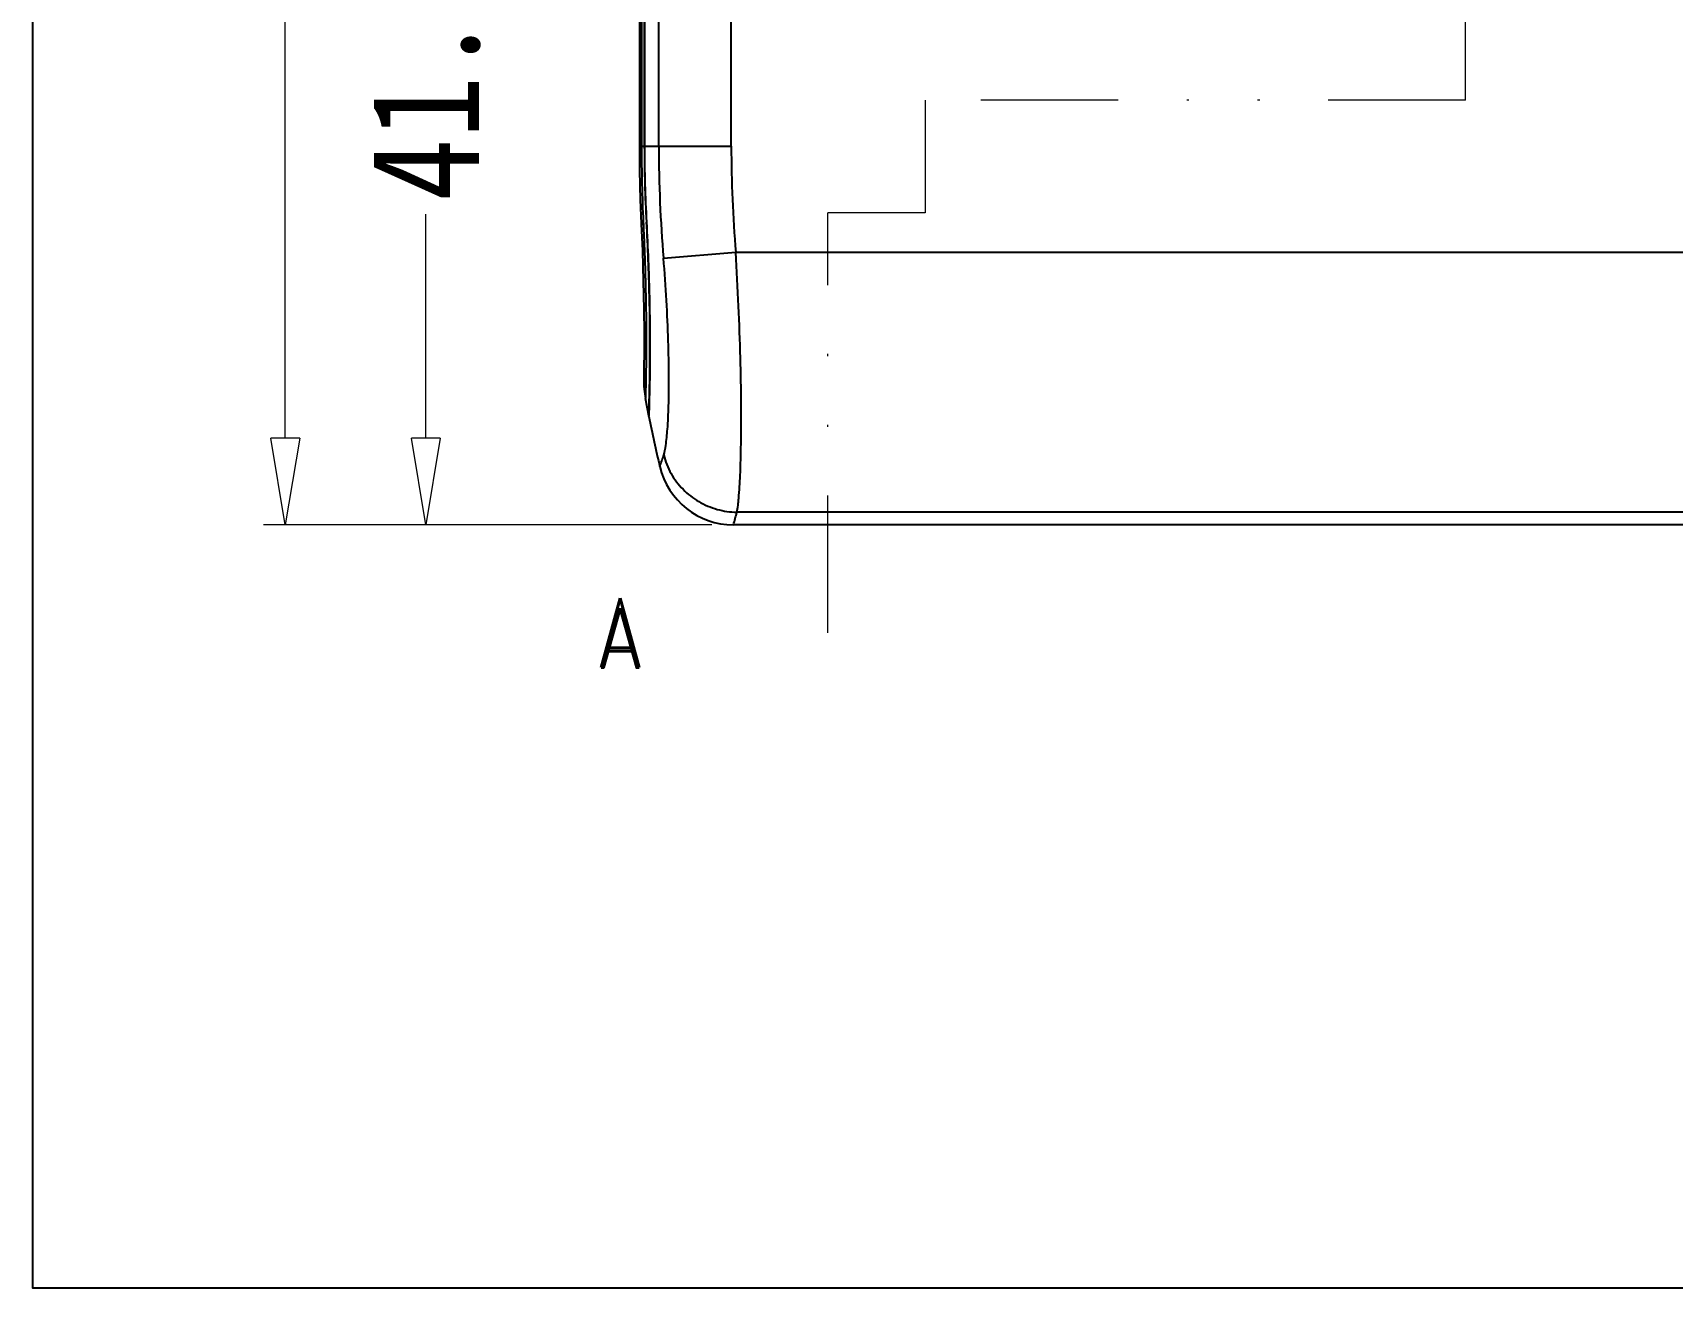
# Model space of a CAD drawing. Header units: millimetres. Extents: x 1786 to 4177, y -2705 to -1639.
# Drawn here: x 3805.4 to 3881.2, y -1898.6 to -1840.6 of the extents above; entities that cross this region are included whole.
import ezdxf
from ezdxf.enums import TextEntityAlignment as Align

# ---------------------------------------------------------------- set-up
doc = ezdxf.new("R2010")
doc.units = ezdxf.units.MM
doc.linetypes.add('DIVIDE', pattern=[31.75, 12.7, -6.35, 0, -6.35, 0, -6.35])
doc.layers.add('dim', color=3, linetype='Continuous', lineweight=9)
doc.layers.add('hatch', color=56, linetype='Continuous', lineweight=9)
doc.styles.add('FFS', font='simfang0.ttf', dxfattribs={"width": 0.85})
doc.styles.add('LongTou', font='romand.shx', dxfattribs={"width": 0.8, "bigfont": 'whgdtxt.shx'})
doc.dimstyles.new('YanXiu', dxfattribs={"dimtxt": 2.5, "dimasz": 2.2, "dimexe": 1, "dimexo": 0.6, "dimgap": 0.66, "dimtad": 0, "dimzin": 9, "dimdsep": 46, "dimtxsty": 'FFS', "dimblk": 'CLOSEDBLANK', "dimcen": 0, "dimclrd": 256, "dimclre": 131, "dimclrt": 42, "dimazin": 2, "dimtfac": 1, "dimtofl": 0, "dimtmove": 0, "dimatfit": 3, "dimldrblk": 'CLOSEDBLANK', "dimfxl": 0, "dimlwd": 5, "dimlwe": 5, "dimarcsym": 0})

# ---------------------------------------------------------------- blocks, each defined once
blk = doc.blocks.new('*u4')
at = {"layer": 'Defpoints', "color": 2}
blk.add_lwpolyline([(-135.77, 94.941), (135.77, 94.941), (135.77, -94.941), (-135.77, -94.941)], close=True, dxfattribs=at)
blk = doc.blocks.new('_ClosedBlank')
at = {"color": 0, "linetype": 'ByBlock', "lineweight": -2}
for p, q in [((-1, 0.167), (0, 0)), ((-1, 0.167), (-1, -0.167)), ((0, 0), (-1, -0.167))]:
    blk.add_line(p, q, dxfattribs=at)
blk = doc.blocks.new('*D335')
at = {"layer": 'Defpoints', "color": 0}
for p in [(-144.176, 76.8), (-167.558, 35.3), (-153.334, 35.3)]:
    blk.add_point(p, dxfattribs=at)
at = {"layer": 'dim', "color": 131, "lineweight": 5}
for p, q in [((-145.176, 76.8), (-168.558, 76.8)), ((-154.333, 35.3), (-168.558, 35.3))]:
    blk.add_line(p, q, dxfattribs=at)
at = {"layer": 'dim', "lineweight": 5}
for p, q in [((-167.558, 72.8), (-167.558, 62.436)), ((-167.558, 39.3), (-167.558, 49.663))]:
    blk.add_line(p, q, dxfattribs=at)
at = {"layer": 'dim', "lineweight": 5, "xscale": 4, "yscale": 4, "zscale": 4}
for p, rotation in [((-167.558, 76.8), 90), ((-167.558, 35.3), 270)]:
    blk.add_blockref('_ClosedBlank', p, dxfattribs=dict(at, rotation=rotation))
at = {"layer": 'dim', "color": 42, "insert": (-167.558, 56.05), "char_height": 5, "attachment_point": 5, "rotation": 90, "style": 'FFS'}
blk.add_mtext('41.5', dxfattribs=at)
blk = doc.blocks.new('*D336')
at = {"layer": 'Defpoints', "color": 0}
for p in [(-174.058, 175.8), (-143.976, 175.8), (-153.334, 35.3)]:
    blk.add_point(p, dxfattribs=at)
at = {"layer": 'dim', "color": 131, "lineweight": 5}
for p, q in [((-144.975, 175.8), (-175.058, 175.8)), ((-154.333, 35.3), (-175.058, 35.3))]:
    blk.add_line(p, q, dxfattribs=at)
at = {"layer": 'dim', "lineweight": 5}
for p, q in [((-174.058, 171.8), (-174.058, 113.326)), ((-174.058, 39.3), (-174.058, 97.773))]:
    blk.add_line(p, q, dxfattribs=at)
at = {"layer": 'dim', "lineweight": 5, "xscale": 4, "yscale": 4, "zscale": 4}
for p, rotation in [((-174.058, 175.8), 90), ((-174.058, 35.3), 270)]:
    blk.add_blockref('_ClosedBlank', p, dxfattribs=dict(at, rotation=rotation))
at = {"layer": 'dim', "color": 42, "insert": (-174.058, 105.55), "char_height": 5, "attachment_point": 5, "rotation": 90, "style": 'FFS'}
blk.add_mtext('140.5', dxfattribs=at)
blk = doc.blocks.new('u161')
at = {"color": 7, "linetype": 'Continuous'}
for p, q in [((-157.685, 157.8), (-157.685, 52.8)), ((-157.585, 157.8), (-157.585, 52.8)), ((-157.454, 52.8), (-157.454, 157.8)), ((-157.45, 157.8), (-157.45, 52.8)), ((-156.785, 52.8), (-156.785, 64.067)), ((-153.433, 52.8), (-153.433, 61.754)), ((-157.685, 52.8), (-157.677, 51.674)), ((-157.685, 52.8), (-157.454, 52.8)), ((-157.45, 52.8), (-153.433, 52.8)), ((-157.677, 51.696), (-157.644, 50.312)), ((-157.645, 50.334), (-157.6, 49.223)), ((-157.505, 49.294), (-157.5, 49.185)), ((-157.6, 49.223), (-157.547, 47.974)), ((-157.6, 49.223), (-157.547, 47.986)), ((-157.5, 49.185), (-157.489, 48.94)), ((-157.547, 47.986), (-157.502, 46.551)), ((-156.569, 47.621), (-153.229, 47.9)), ((-153.229, 47.9), (-85.723, 47.9)), ((-157.502, 46.576), (-157.476, 45.252)), ((-157.476, 45.296), (-157.466, 44.129)), ((-157.466, 44.185), (-157.466, 43.22)), ((-157.466, 43.274), (-157.471, 42.557)), ((-157.471, 42.594), (-157.478, 42.025)), ((-157.249, 40.331), (-157.403, 41.133)), ((-157.237, 40.672), (-157.227, 41.049)), ((-157.227, 41.049), (-157.225, 41.129)), ((-157.225, 40.994), (-157.221, 41.129)), ((-85.778, 35.88), (-153.174, 35.88)), ((-85.618, 35.3), (-153.334, 35.3))]:
    blk.add_line(p, q, dxfattribs=at)
for centre, radius, start, end in [((-80.907, 52.797), 76.678, 179.99786, 182.61852), ((-94.476, 52.8), 62.979, 180, 183.18581), ((-94.476, 52.8), 62.974, 180, 183.18604), ((-94.476, 52.8), 62.309, 180, 184.76742), ((-94.476, 52.8), 58.957, 180, 184.76709), ((-152.979, 41.953), 4.5, 179.09213, 190.50327), ((-236.767, 42.775), 79.562, 358.33663, 358.71698), ((-199.464, 41.72), 42.244, 358.07367, 358.29818), ((-94.476, 52.8), 64, 191.26221, 193.37981), ((-342.329, 101.644), 196.203, 341.06881, 341.23064), ((-153.334, 38.8), 3.5, 193.3799, 269.99985), ((-396.955, 102.762), 252.79, 344.52176, 344.6581)]:
    blk.add_arc(centre, radius, start, end, dxfattribs=at)
for points, start_tangent, end_tangent in [([(-157.357, 49.3), (-157.273, 47.514), (-157.227, 46.013), (-157.205, 44.786), (-157.198, 43.766), (-157.2, 42.911), (-157.206, 42.187), (-157.216, 41.57), (-157.227, 41.065), (-157.236, 40.685), (-157.243, 40.445), (-157.246, 40.333), (-157.243, 40.437), (-157.237, 40.672), (-157.227, 41.049), (-157.225, 41.129)], (0.05557, -0.998455), (0.023482, 0.999724)), ([(-157.221, 41.129), (-157.207, 41.846), (-157.195, 42.976), (-157.197, 44.338), (-157.219, 45.882), (-157.271, 47.556), (-157.353, 49.3)], (0.0225, 0.999747), (-0.055578, 0.998454)), ([(-157.5, 49.185), (-157.598, 49.216)], (-0.986907, 0.16129), (0.065057, 0.997882)), ([(-157.598, 49.216), (-157.597, 49.221)], (0.065057, 0.997882), (0.433514, 0.901147)), ([(-157.489, 48.94), (-157.478, 48.689), (-157.467, 48.433), (-157.456, 48.174), (-157.446, 47.911), (-157.437, 47.647), (-157.428, 47.385), (-157.42, 47.135), (-157.413, 46.881), (-157.406, 46.604), (-157.399, 46.307), (-157.392, 45.991), (-157.386, 45.653), (-157.38, 45.292), (-157.375, 44.908), (-157.372, 44.5), (-157.37, 44.072), (-157.37, 43.627), (-157.372, 43.172), (-157.376, 42.714), (-157.381, 42.266)], (0.045249, -0.998976), (-0.014196, -0.999899)), ([(-153.174, 35.88), (-153.089, 36.529), (-153.023, 37.585), (-152.982, 39.042), (-152.976, 40.869), (-153.011, 43.013), (-153.096, 45.408), (-153.229, 47.9)], (0.2048, 0.978804), (-0.061929, 0.998081)), ([(-156.56, 38.514), (-156.463, 38.965), (-156.385, 39.717), (-156.333, 40.782), (-156.317, 42.153), (-156.347, 43.8), (-156.431, 45.667), (-156.569, 47.621)], (0.321467, 0.946921), (-0.083086, 0.996542)), ([(-157.381, 42.266), (-157.388, 41.85), (-157.395, 41.493), (-157.401, 41.232), (-157.403, 41.133)], (-0.014196, -0.999899), (0.023988, 0.999712)), ([(-156.56, 38.514), (-156.219, 37.671), (-155.665, 36.941), (-154.938, 36.375), (-154.088, 36.013), (-153.174, 35.88)], (0.248079, -0.96874), (0.999877, -0.015709))]:
    blk.add_spline(points, degree=3, dxfattribs=dict(at, start_tangent=start_tangent, end_tangent=end_tangent))
at = {"layer": 'hatch', "linetype": 'DIVIDE', "ltscale": 0.5}
for p, q in [((-119.476, 54.94), (-119.476, 180.8)), ((-119.476, 54.94), (-144.476, 54.94)), ((-144.476, 54.94), (-144.476, 49.73)), ((-144.476, 49.73), (-148.976, 49.73)), ((-148.976, 30.3), (-148.976, 49.73))]:
    blk.add_line(p, q, dxfattribs=at)
at = {"layer": 'hatch', "color": 2}
blk.add_lwpolyline([(-148.976, 30.3, 0, 0, 0), (-152.176, 30.3, 0.96, 0, 0), (-155.376, 30.3, 0, 0, 0)], format="xyseb", dxfattribs=at)
at = {"layer": 'Defpoints', "xscale": 1.368000000000393, "yscale": 1.367999999999938, "zscale": 1.368}
blk.add_blockref('*u4', (0, 129.88), dxfattribs=at)
at = {"layer": 'hatch', "color": 6, "style": 'LongTou', "width": 0.8}
blk.add_text('A', height=3.2, dxfattribs=at).set_placement((-158.576, 30.3), align=Align.MIDDLE)
at = {"layer": 'dim'}
for base, p1, p2, override, picture, middle in [((-174.058, 175.8), (-153.334, 35.3), (-143.976, 175.8), {"dimtxt": 5, "dimasz": 4, "dimexe": 0.9995, "dimexo": 0.9995, "dimgap": 0.9995}, '*D336', (-174.058, 105.55)), ((-167.558, 35.3), (-144.176, 76.8), (-153.334, 35.3), {"dimtxt": 5, "dimasz": 4, "dimexe": 0.9995, "dimexo": 0.9995, "dimgap": 0.9995, "dimtmove": 1}, '*D335', (-167.558, 56.05))]:
    dim = blk.add_linear_dim(base=base, p1=p1, p2=p2, angle=90, dimstyle='YanXiu', override=override, dxfattribs=at)
    dim.commit()
    dim.dimension.update_dxf_attribs({"geometry": picture, "text_midpoint": middle})

msp = doc.modelspace()

# ---------------------------------------------------------------- block references
msp.add_blockref('u161', (3991.104, -1898.608))

doc.saveas('drawing.dxf')
